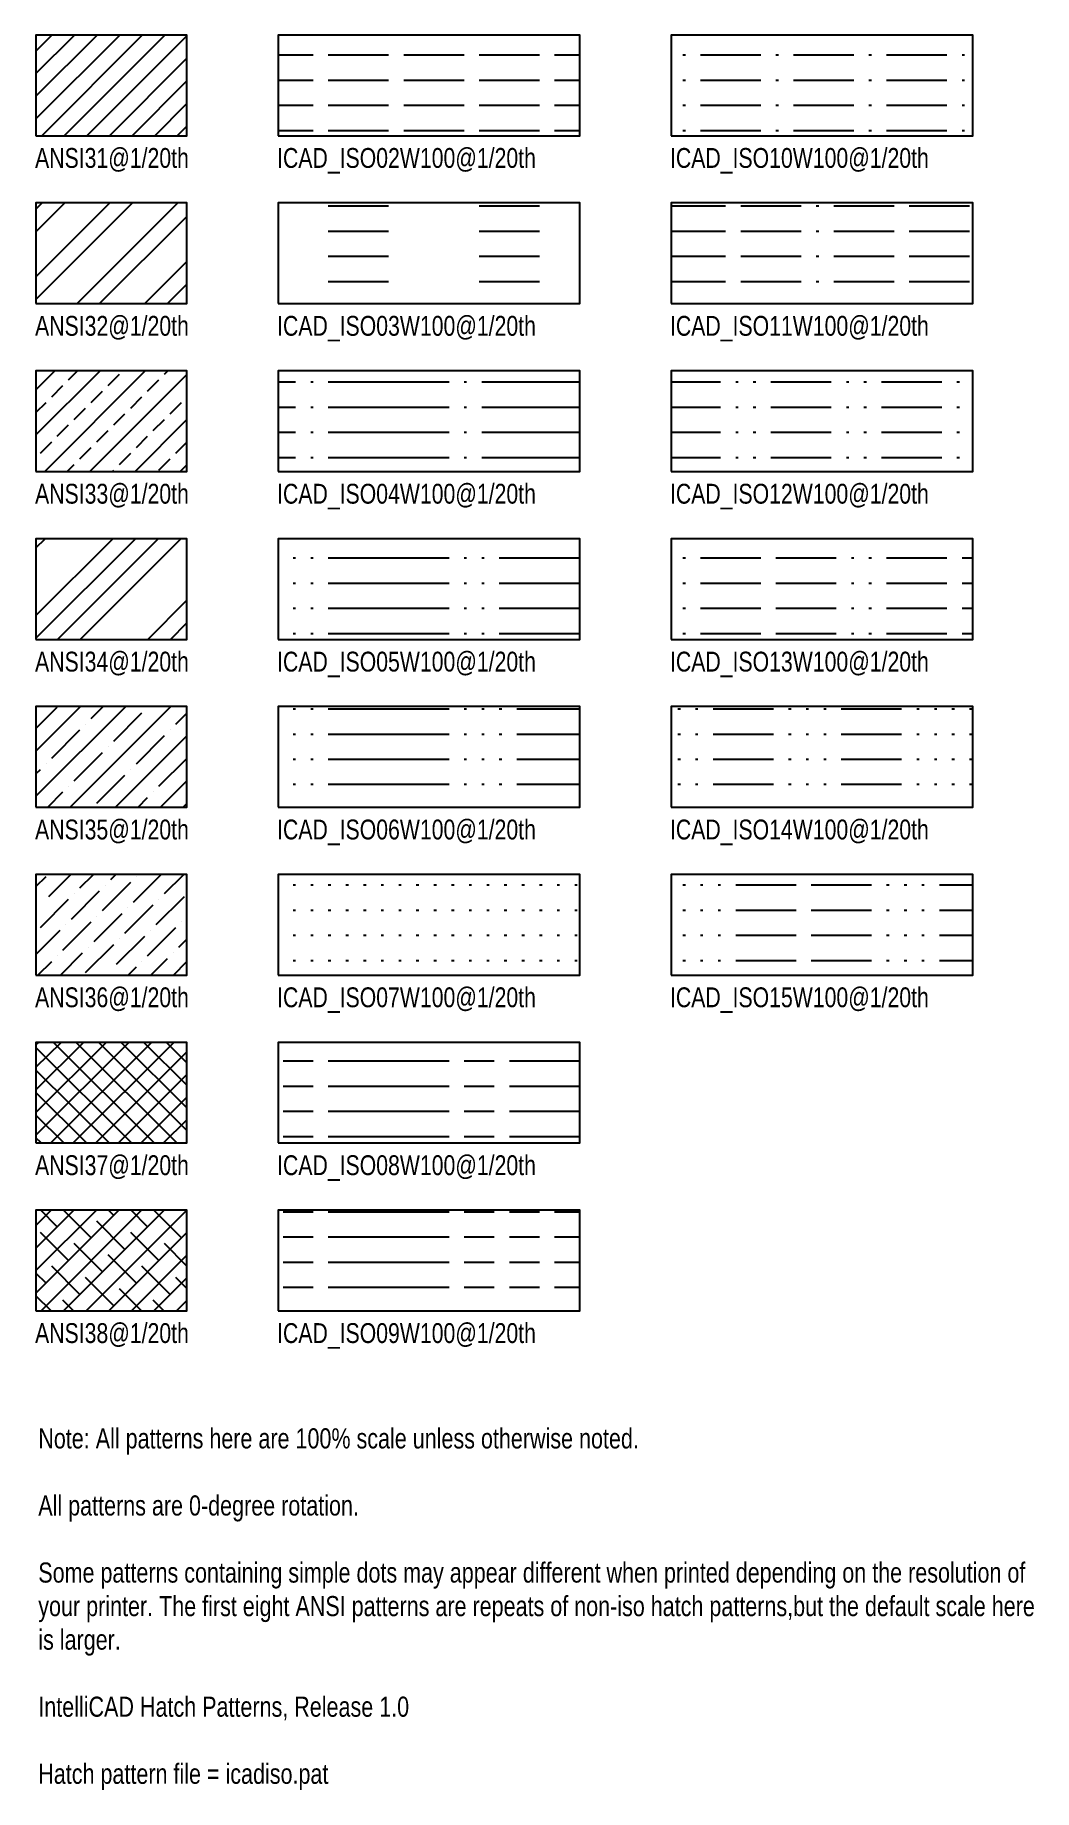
# Model space of a CAD drawing. Extents: x -2.9 to 7, y -6.5 to 10.9.
import ezdxf

# ---------------------------------------------------------------- set-up
doc = ezdxf.new("R2010")
doc.units = 0
doc.header["$MEASUREMENT"] = 0
doc.layers.get('0').update_dxf_attribs({"linetype": 'CONTINUOUS'})
doc.styles.add('ROMND', font='ic-romnd.shx', dxfattribs={"width": 0.8, "height": 0.5})

# ---------------------------------------------------------------- blocks, each defined once
blk = doc.blocks.new('*X0')
at = {"color": 0}
for p, q in [((-2.906, 8.544), (-2.171, 9.279)), ((-2.906, 9.218), (-2.844, 9.279)), ((-2.906, 8.32), (-1.946, 9.279)), ((-2.906, 8.993), (-2.62, 9.279)), ((-2.497, 8.279), (-1.497, 9.279)), ((-2.273, 8.279), (-1.406, 9.146)), ((-1.824, 8.279), (-1.406, 8.697)), ((-1.599, 8.279), (-1.406, 8.473))]:
    blk.add_line(p, q, dxfattribs=at)
blk = doc.blocks.new('*X1')
at = {"color": 0}
for p, q in [((-2.906, 10.116), (-2.074, 10.948)), ((-2.906, 10.34), (-2.298, 10.948)), ((-2.906, 10.565), (-2.523, 10.948)), ((-2.906, 10.789), (-2.747, 10.948)), ((-2.849, 9.948), (-1.849, 10.948)), ((-2.625, 9.948), (-1.625, 10.948)), ((-2.4, 9.948), (-1.406, 10.942)), ((-2.175, 9.948), (-1.406, 10.718)), ((-1.951, 9.948), (-1.406, 10.493)), ((-1.726, 9.948), (-1.406, 10.269)), ((-1.502, 9.948), (-1.406, 10.044))]:
    blk.add_line(p, q, dxfattribs=at)
blk = doc.blocks.new('*X2')
at = {"color": 0}
for p, q in [((-2.906, 6.973), (-2.268, 7.61)), ((-2.906, 7.422), (-2.717, 7.61)), ((-2.819, 6.61), (-1.819, 7.61)), ((-2.582, 7.521), (-2.493, 7.61)), ((-2.37, 6.61), (-1.406, 7.575)), ((-2.189, 7.465), (-2.077, 7.577)), ((-1.796, 7.409), (-1.684, 7.521)), ((-1.628, 7.577), (-1.595, 7.61)), ((-2.75, 7.353), (-2.638, 7.465)), ((-2.357, 7.296), (-2.245, 7.409)), ((-1.964, 7.24), (-1.852, 7.353)), ((-2.906, 7.197), (-2.806, 7.296)), ((-2.526, 7.128), (-2.413, 7.24)), ((-2.133, 7.072), (-2.021, 7.184)), ((-1.572, 7.184), (-1.459, 7.296)), ((-2.694, 6.96), (-2.582, 7.072)), ((-2.301, 6.904), (-2.189, 7.016)), ((-1.921, 6.61), (-1.406, 7.126)), ((-1.74, 7.016), (-1.628, 7.128)), ((-2.862, 6.791), (-2.75, 6.904)), ((-2.47, 6.735), (-2.357, 6.847)), ((-1.908, 6.847), (-1.796, 6.96)), ((-1.515, 6.791), (-1.406, 6.901)), ((-2.595, 6.61), (-2.526, 6.679)), ((-2.077, 6.679), (-1.964, 6.791)), ((-1.684, 6.623), (-1.572, 6.735)), ((-1.472, 6.61), (-1.406, 6.677)), ((-2.146, 6.61), (-2.133, 6.623))]:
    blk.add_line(p, q, dxfattribs=at)
blk = doc.blocks.new('*X3')
at = {"color": 0}
for p, q in [((-2.906, 5.177), (-2.141, 5.941)), ((-2.906, 4.952), (-1.916, 5.941)), ((-2.906, 5.85), (-2.814, 5.941)), ((-2.692, 4.941), (-1.692, 5.941)), ((-2.467, 4.941), (-1.467, 5.941)), ((-1.794, 4.941), (-1.406, 5.33)), ((-1.569, 4.941), (-1.406, 5.105))]:
    blk.add_line(p, q, dxfattribs=at)
blk = doc.blocks.new('*X4')
at = {"color": 0}
for p, q in [((-2.906, 3.381), (-2.014, 4.273)), ((-2.906, 3.83), (-2.463, 4.273)), ((-2.906, 4.054), (-2.694, 4.266)), ((-2.565, 3.273), (-1.565, 4.273)), ((-2.357, 4.153), (-2.238, 4.273)), ((-2.133, 3.929), (-1.852, 4.209)), ((-1.796, 4.266), (-1.796, 4.266)), ((-1.515, 4.097), (-1.406, 4.207)), ((-2.75, 3.76), (-2.47, 4.041)), ((-2.413, 4.097), (-2.413, 4.097)), ((-1.572, 4.041), (-1.572, 4.041)), ((-2.189, 3.873), (-2.189, 3.873)), ((-2.116, 3.273), (-1.406, 3.983)), ((-1.908, 3.704), (-1.628, 3.985)), ((-2.806, 3.704), (-2.806, 3.704)), ((-2.526, 3.536), (-2.245, 3.817)), ((-1.684, 3.48), (-1.406, 3.758)), ((-2.906, 3.605), (-2.862, 3.648)), ((-2.301, 3.311), (-2.021, 3.592)), ((-1.964, 3.648), (-1.964, 3.648)), ((-1.667, 3.273), (-1.406, 3.534)), ((-2.789, 3.273), (-2.638, 3.424)), ((-2.582, 3.48), (-2.582, 3.48)), ((-1.891, 3.273), (-1.796, 3.368)), ((-1.74, 3.424), (-1.74, 3.424)), ((-1.442, 3.273), (-1.406, 3.309))]:
    blk.add_line(p, q, dxfattribs=at)
blk = doc.blocks.new('*X5')
at = {"color": 0}
for p, q in [((-2.906, 2.483), (-2.806, 2.582)), ((-2.778, 2.385), (-2.56, 2.604)), ((-2.47, 2.47), (-2.335, 2.604)), ((-2.245, 2.245), (-1.964, 2.526)), ((-2.217, 2.498), (-2.217, 2.498)), ((-2.161, 2.554), (-2.111, 2.604)), ((-1.936, 2.329), (-1.662, 2.604)), ((-1.908, 2.582), (-1.908, 2.582)), ((-1.628, 2.413), (-1.437, 2.604)), ((-2.862, 2.077), (-2.582, 2.357)), ((-2.554, 2.161), (-2.273, 2.442)), ((-2.526, 2.413), (-2.526, 2.413)), ((-2.021, 2.021), (-1.74, 2.301)), ((-1.992, 2.273), (-1.992, 2.273)), ((-1.712, 2.105), (-1.431, 2.385)), ((-1.684, 2.357), (-1.684, 2.357)), ((-2.638, 1.852), (-2.357, 2.133)), ((-2.61, 2.105), (-2.61, 2.105)), ((-2.329, 1.936), (-2.049, 2.217)), ((-2.301, 2.189), (-2.301, 2.189)), ((-1.459, 2.133), (-1.459, 2.133)), ((-2.906, 1.809), (-2.666, 2.049)), ((-2.105, 1.712), (-1.824, 1.992)), ((-2.077, 1.964), (-2.077, 1.964)), ((-1.796, 1.796), (-1.515, 2.077)), ((-1.768, 2.049), (-1.768, 2.049)), ((-1.487, 1.88), (-1.406, 1.962)), ((-2.694, 1.796), (-2.694, 1.796)), ((-2.662, 1.604), (-2.442, 1.824)), ((-2.413, 1.628), (-2.133, 1.908)), ((-2.385, 1.88), (-2.385, 1.88)), ((-1.764, 1.604), (-1.6, 1.768)), ((-1.543, 1.824), (-1.543, 1.824)), ((-2.886, 1.604), (-2.75, 1.74)), ((-1.988, 1.604), (-1.908, 1.684)), ((-1.852, 1.74), (-1.852, 1.74)), ((-1.539, 1.604), (-1.406, 1.738))]:
    blk.add_line(p, q, dxfattribs=at)
blk = doc.blocks.new('*X6')
at = {"color": 0}
for p, q in [((-2.906, 0.013), (-1.984, 0.935)), ((-2.906, 0.238), (-2.208, 0.935)), ((-2.906, 0.462), (-2.433, 0.935)), ((-2.906, 0.687), (-2.657, 0.935)), ((-2.906, 0.911), (-2.882, 0.935)), ((-1.956, -0.065), (-2.906, 0.885)), ((-2.759, -0.065), (-1.759, 0.935)), ((-1.731, -0.065), (-2.731, 0.935)), ((-2.535, -0.065), (-1.535, 0.935)), ((-1.507, -0.065), (-2.507, 0.935)), ((-1.406, 0.059), (-2.282, 0.935)), ((-1.406, 0.283), (-2.058, 0.935)), ((-1.406, 0.508), (-1.833, 0.935)), ((-1.406, 0.732), (-1.609, 0.935)), ((-2.31, -0.065), (-1.406, 0.84)), ((-2.18, -0.065), (-2.906, 0.66)), ((-2.086, -0.065), (-1.406, 0.615)), ((-2.405, -0.065), (-2.906, 0.436)), ((-1.861, -0.065), (-1.406, 0.39)), ((-2.629, -0.065), (-2.906, 0.211)), ((-1.637, -0.065), (-1.406, 0.166)), ((-2.854, -0.065), (-2.906, -0.013)), ((-1.412, -0.065), (-1.406, -0.059))]:
    blk.add_line(p, q, dxfattribs=at)
blk = doc.blocks.new('*X7')
at = {"color": 0}
for p, q in [((-2.906, -1.559), (-2.081, -0.734)), ((-2.906, -1.334), (-2.305, -0.734)), ((-2.906, -1.11), (-2.53, -0.734)), ((-2.906, -0.885), (-2.754, -0.734)), ((-2.694, -0.898), (-2.858, -0.734)), ((-2.856, -1.734), (-1.856, -0.734)), ((-2.357, -1.01), (-2.634, -0.734)), ((-2.632, -1.734), (-1.632, -0.734)), ((-2.407, -1.734), (-1.407, -0.734)), ((-2.021, -1.123), (-2.301, -0.842)), ((-2.133, -0.786), (-2.185, -0.734)), ((-1.796, -0.898), (-1.96, -0.734)), ((-1.459, -1.01), (-1.736, -0.734)), ((-2.582, -1.235), (-2.862, -0.954)), ((-2.183, -1.734), (-1.406, -0.957)), ((-1.684, -1.235), (-1.964, -0.954)), ((-2.245, -1.347), (-2.526, -1.066)), ((-1.908, -1.459), (-2.189, -1.179)), ((-1.958, -1.734), (-1.406, -1.181)), ((-1.406, -1.289), (-1.628, -1.066)), ((-2.806, -1.459), (-2.906, -1.36)), ((-2.47, -1.572), (-2.75, -1.291)), ((-1.572, -1.572), (-1.852, -1.291)), ((-2.133, -1.684), (-2.413, -1.403)), ((-1.858, -1.734), (-2.077, -1.515)), ((-1.734, -1.734), (-1.406, -1.406)), ((-1.406, -1.513), (-1.515, -1.403)), ((-2.756, -1.734), (-2.906, -1.585)), ((-2.532, -1.734), (-2.638, -1.628)), ((-1.634, -1.734), (-1.74, -1.628)), ((-1.509, -1.734), (-1.406, -1.63))]:
    blk.add_line(p, q, dxfattribs=at)
blk = doc.blocks.new('*X8')
at = {"color": 0}
for p, q in [((-0.499, 10.75), (-0.15, 10.75)), ((0, 10.75), (0.6, 10.75)), ((0.75, 10.75), (1.35, 10.75)), ((1.5, 10.75), (2.1, 10.75)), ((2.25, 10.75), (2.501, 10.75)), ((-0.499, 10.5), (-0.15, 10.5)), ((0, 10.5), (0.6, 10.5)), ((0.75, 10.5), (1.35, 10.5)), ((1.5, 10.5), (2.1, 10.5)), ((2.25, 10.5), (2.501, 10.5)), ((-0.499, 10.25), (-0.15, 10.25)), ((0, 10.25), (0.6, 10.25)), ((0.75, 10.25), (1.35, 10.25)), ((1.5, 10.25), (2.1, 10.25)), ((2.25, 10.25), (2.501, 10.25)), ((-0.499, 10), (-0.15, 10)), ((0, 10), (0.6, 10)), ((0.75, 10), (1.35, 10)), ((1.5, 10), (2.1, 10)), ((2.25, 10), (2.501, 10))]:
    blk.add_line(p, q, dxfattribs=at)
blk = doc.blocks.new('*X9')
at = {"color": 0}
for p, q in [((0, 9.25), (0.6, 9.25)), ((1.5, 9.25), (2.1, 9.25)), ((0, 9), (0.6, 9)), ((1.5, 9), (2.1, 9)), ((0, 8.75), (0.6, 8.75)), ((1.5, 8.75), (2.1, 8.75)), ((0, 8.5), (0.6, 8.5)), ((1.5, 8.5), (2.1, 8.5))]:
    blk.add_line(p, q, dxfattribs=at)
blk = doc.blocks.new('*X10')
at = {"color": 0}
for p, q in [((-0.499, 7.5), (-0.325, 7.5)), ((-0.175, 7.5), (-0.15, 7.5)), ((0, 7.5), (1.2, 7.5)), ((1.35, 7.5), (1.375, 7.5)), ((1.525, 7.5), (2.501, 7.5)), ((-0.499, 7.25), (-0.325, 7.25)), ((-0.175, 7.25), (-0.15, 7.25)), ((0, 7.25), (1.2, 7.25)), ((1.35, 7.25), (1.375, 7.25)), ((1.525, 7.25), (2.501, 7.25)), ((-0.499, 7), (-0.325, 7)), ((-0.175, 7), (-0.15, 7)), ((0, 7), (1.2, 7)), ((1.35, 7), (1.375, 7)), ((1.525, 7), (2.501, 7)), ((-0.499, 6.75), (-0.325, 6.75)), ((-0.175, 6.75), (-0.15, 6.75)), ((0, 6.75), (1.2, 6.75)), ((1.35, 6.75), (1.375, 6.75)), ((1.525, 6.75), (2.501, 6.75))]:
    blk.add_line(p, q, dxfattribs=at)
blk = doc.blocks.new('*X11')
at = {"color": 0}
for p, q in [((-0.35, 5.75), (-0.325, 5.75)), ((-0.175, 5.75), (-0.15, 5.75)), ((0, 5.75), (1.2, 5.75)), ((1.35, 5.75), (1.375, 5.75)), ((1.525, 5.75), (1.55, 5.75)), ((1.7, 5.75), (2.501, 5.75)), ((-0.35, 5.5), (-0.325, 5.5)), ((-0.175, 5.5), (-0.15, 5.5)), ((0, 5.5), (1.2, 5.5)), ((1.35, 5.5), (1.375, 5.5)), ((1.525, 5.5), (1.55, 5.5)), ((1.7, 5.5), (2.501, 5.5)), ((-0.35, 5.25), (-0.325, 5.25)), ((-0.175, 5.25), (-0.15, 5.25)), ((0, 5.25), (1.2, 5.25)), ((1.35, 5.25), (1.375, 5.25)), ((1.525, 5.25), (1.55, 5.25)), ((1.7, 5.25), (2.501, 5.25)), ((-0.35, 5), (-0.325, 5)), ((-0.175, 5), (-0.15, 5)), ((0, 5), (1.2, 5)), ((1.35, 5), (1.375, 5)), ((1.525, 5), (1.55, 5)), ((1.7, 5), (2.501, 5))]:
    blk.add_line(p, q, dxfattribs=at)
blk = doc.blocks.new('*X12')
at = {"color": 0}
for p, q in [((3.525, 10.75), (3.55, 10.75)), ((3.7, 10.75), (4.3, 10.75)), ((4.45, 10.75), (4.475, 10.75)), ((4.625, 10.75), (5.225, 10.75)), ((5.375, 10.75), (5.4, 10.75)), ((5.55, 10.75), (6.15, 10.75)), ((6.3, 10.75), (6.325, 10.75)), ((3.525, 10.5), (3.55, 10.5)), ((3.7, 10.5), (4.3, 10.5)), ((4.45, 10.5), (4.475, 10.5)), ((4.625, 10.5), (5.225, 10.5)), ((5.375, 10.5), (5.4, 10.5)), ((5.55, 10.5), (6.15, 10.5)), ((6.3, 10.5), (6.325, 10.5)), ((3.525, 10.25), (3.55, 10.25)), ((3.7, 10.25), (4.3, 10.25)), ((4.45, 10.25), (4.475, 10.25)), ((4.625, 10.25), (5.225, 10.25)), ((5.375, 10.25), (5.4, 10.25)), ((5.55, 10.25), (6.15, 10.25)), ((6.3, 10.25), (6.325, 10.25)), ((3.525, 10), (3.55, 10)), ((3.7, 10), (4.3, 10)), ((4.45, 10), (4.475, 10)), ((4.625, 10), (5.225, 10)), ((5.375, 10), (5.4, 10)), ((5.55, 10), (6.15, 10)), ((6.3, 10), (6.325, 10))]:
    blk.add_line(p, q, dxfattribs=at)
blk = doc.blocks.new('*X13')
at = {"color": 0}
for p, q in [((3.407, 9.25), (3.95, 9.25)), ((4.1, 9.25), (4.7, 9.25)), ((4.85, 9.25), (4.875, 9.25)), ((5.025, 9.25), (5.625, 9.25)), ((5.775, 9.25), (6.375, 9.25)), ((3.407, 9), (3.95, 9)), ((4.1, 9), (4.7, 9)), ((4.85, 9), (4.875, 9)), ((5.025, 9), (5.625, 9)), ((5.775, 9), (6.375, 9)), ((3.407, 8.75), (3.95, 8.75)), ((4.1, 8.75), (4.7, 8.75)), ((4.85, 8.75), (4.875, 8.75)), ((5.025, 8.75), (5.625, 8.75)), ((5.775, 8.75), (6.375, 8.75)), ((3.407, 8.5), (3.95, 8.5)), ((4.1, 8.5), (4.7, 8.5)), ((4.85, 8.5), (4.875, 8.5)), ((5.025, 8.5), (5.625, 8.5)), ((5.775, 8.5), (6.375, 8.5))]:
    blk.add_line(p, q, dxfattribs=at)
blk = doc.blocks.new('*X14')
at = {"color": 0}
for p, q in [((3.407, 7.5), (3.9, 7.5)), ((4.05, 7.5), (4.075, 7.5)), ((4.225, 7.5), (4.25, 7.5)), ((4.4, 7.5), (5, 7.5)), ((5.15, 7.5), (5.175, 7.5)), ((5.325, 7.5), (5.35, 7.5)), ((5.5, 7.5), (6.1, 7.5)), ((6.25, 7.5), (6.275, 7.5)), ((3.407, 7.25), (3.9, 7.25)), ((4.05, 7.25), (4.075, 7.25)), ((4.225, 7.25), (4.25, 7.25)), ((4.4, 7.25), (5, 7.25)), ((5.15, 7.25), (5.175, 7.25)), ((5.325, 7.25), (5.35, 7.25)), ((5.5, 7.25), (6.1, 7.25)), ((6.25, 7.25), (6.275, 7.25)), ((3.407, 7), (3.9, 7)), ((4.05, 7), (4.075, 7)), ((4.225, 7), (4.25, 7)), ((4.4, 7), (5, 7)), ((5.15, 7), (5.175, 7)), ((5.325, 7), (5.35, 7)), ((5.5, 7), (6.1, 7)), ((6.25, 7), (6.275, 7)), ((3.407, 6.75), (3.9, 6.75)), ((4.05, 6.75), (4.075, 6.75)), ((4.225, 6.75), (4.25, 6.75)), ((4.4, 6.75), (5, 6.75)), ((5.15, 6.75), (5.175, 6.75)), ((5.325, 6.75), (5.35, 6.75)), ((5.5, 6.75), (6.1, 6.75)), ((6.25, 6.75), (6.275, 6.75))]:
    blk.add_line(p, q, dxfattribs=at)
blk = doc.blocks.new('*X15')
at = {"color": 0}
for p, q in [((3.525, 5.75), (3.55, 5.75)), ((3.7, 5.75), (4.3, 5.75)), ((4.45, 5.75), (5.05, 5.75)), ((5.2, 5.75), (5.225, 5.75)), ((5.375, 5.75), (5.4, 5.75)), ((5.55, 5.75), (6.15, 5.75)), ((6.3, 5.75), (6.407, 5.75)), ((3.525, 5.5), (3.55, 5.5)), ((3.7, 5.5), (4.3, 5.5)), ((4.45, 5.5), (5.05, 5.5)), ((5.2, 5.5), (5.225, 5.5)), ((5.375, 5.5), (5.4, 5.5)), ((5.55, 5.5), (6.15, 5.5)), ((6.3, 5.5), (6.407, 5.5)), ((3.525, 5.25), (3.55, 5.25)), ((3.7, 5.25), (4.3, 5.25)), ((4.45, 5.25), (5.05, 5.25)), ((5.2, 5.25), (5.225, 5.25)), ((5.375, 5.25), (5.4, 5.25)), ((5.55, 5.25), (6.15, 5.25)), ((6.3, 5.25), (6.407, 5.25)), ((3.525, 5), (3.55, 5)), ((3.7, 5), (4.3, 5)), ((4.45, 5), (5.05, 5)), ((5.2, 5), (5.225, 5)), ((5.375, 5), (5.4, 5)), ((5.55, 5), (6.15, 5)), ((6.3, 5), (6.407, 5))]:
    blk.add_line(p, q, dxfattribs=at)
blk = doc.blocks.new('*X16')
at = {"color": 0}
for p, q in [((-0.35, 4.25), (-0.325, 4.25)), ((-0.175, 4.25), (-0.15, 4.25)), ((0, 4.25), (1.2, 4.25)), ((1.35, 4.25), (1.375, 4.25)), ((1.525, 4.25), (1.55, 4.25)), ((1.7, 4.25), (1.725, 4.25)), ((1.875, 4.25), (2.501, 4.25)), ((-0.35, 4), (-0.325, 4)), ((-0.175, 4), (-0.15, 4)), ((0, 4), (1.2, 4)), ((1.35, 4), (1.375, 4)), ((1.525, 4), (1.55, 4)), ((1.7, 4), (1.725, 4)), ((1.875, 4), (2.501, 4)), ((-0.35, 3.75), (-0.325, 3.75)), ((-0.175, 3.75), (-0.15, 3.75)), ((0, 3.75), (1.2, 3.75)), ((1.35, 3.75), (1.375, 3.75)), ((1.525, 3.75), (1.55, 3.75)), ((1.7, 3.75), (1.725, 3.75)), ((1.875, 3.75), (2.501, 3.75)), ((-0.35, 3.5), (-0.325, 3.5)), ((-0.175, 3.5), (-0.15, 3.5)), ((0, 3.5), (1.2, 3.5)), ((1.35, 3.5), (1.375, 3.5)), ((1.525, 3.5), (1.55, 3.5)), ((1.7, 3.5), (1.725, 3.5)), ((1.875, 3.5), (2.501, 3.5))]:
    blk.add_line(p, q, dxfattribs=at)
blk = doc.blocks.new('*X17')
at = {"color": 0}
for p, q in [((3.525, 2.5), (3.55, 2.5)), ((3.7, 2.5), (3.725, 2.5)), ((3.875, 2.5), (3.9, 2.5)), ((4.05, 2.5), (4.65, 2.5)), ((4.8, 2.5), (5.4, 2.5)), ((5.55, 2.5), (5.575, 2.5)), ((5.725, 2.5), (5.75, 2.5)), ((5.9, 2.5), (5.925, 2.5)), ((6.075, 2.5), (6.407, 2.5)), ((3.525, 2.25), (3.55, 2.25)), ((3.7, 2.25), (3.725, 2.25)), ((3.875, 2.25), (3.9, 2.25)), ((4.05, 2.25), (4.65, 2.25)), ((4.8, 2.25), (5.4, 2.25)), ((5.55, 2.25), (5.575, 2.25)), ((5.725, 2.25), (5.75, 2.25)), ((5.9, 2.25), (5.925, 2.25)), ((6.075, 2.25), (6.407, 2.25)), ((3.525, 2), (3.55, 2)), ((3.7, 2), (3.725, 2)), ((3.875, 2), (3.9, 2)), ((4.05, 2), (4.65, 2)), ((4.8, 2), (5.4, 2)), ((5.55, 2), (5.575, 2)), ((5.725, 2), (5.75, 2)), ((5.9, 2), (5.925, 2)), ((6.075, 2), (6.407, 2)), ((3.525, 1.75), (3.55, 1.75)), ((3.7, 1.75), (3.725, 1.75)), ((3.875, 1.75), (3.9, 1.75)), ((4.05, 1.75), (4.65, 1.75)), ((4.8, 1.75), (5.4, 1.75)), ((5.55, 1.75), (5.575, 1.75)), ((5.725, 1.75), (5.75, 1.75)), ((5.9, 1.75), (5.925, 1.75)), ((6.075, 1.75), (6.407, 1.75))]:
    blk.add_line(p, q, dxfattribs=at)
blk = doc.blocks.new('*X18')
at = {"color": 0}
for p, q in [((3.475, 4.25), (3.5, 4.25)), ((3.65, 4.25), (3.675, 4.25)), ((3.825, 4.25), (4.425, 4.25)), ((4.575, 4.25), (4.6, 4.25)), ((4.75, 4.25), (4.775, 4.25)), ((4.925, 4.25), (4.95, 4.25)), ((5.1, 4.25), (5.7, 4.25)), ((5.85, 4.25), (5.875, 4.25)), ((6.025, 4.25), (6.05, 4.25)), ((6.2, 4.25), (6.225, 4.25)), ((6.375, 4.25), (6.407, 4.25)), ((3.475, 4), (3.5, 4)), ((3.65, 4), (3.675, 4)), ((3.825, 4), (4.425, 4)), ((4.575, 4), (4.6, 4)), ((4.75, 4), (4.775, 4)), ((4.925, 4), (4.95, 4)), ((5.1, 4), (5.7, 4)), ((5.85, 4), (5.875, 4)), ((6.025, 4), (6.05, 4)), ((6.2, 4), (6.225, 4)), ((6.375, 4), (6.407, 4)), ((3.475, 3.75), (3.5, 3.75)), ((3.65, 3.75), (3.675, 3.75)), ((3.825, 3.75), (4.425, 3.75)), ((4.575, 3.75), (4.6, 3.75)), ((4.75, 3.75), (4.775, 3.75)), ((4.925, 3.75), (4.95, 3.75)), ((5.1, 3.75), (5.7, 3.75)), ((5.85, 3.75), (5.875, 3.75)), ((6.025, 3.75), (6.05, 3.75)), ((6.2, 3.75), (6.225, 3.75)), ((6.375, 3.75), (6.407, 3.75)), ((3.475, 3.5), (3.5, 3.5)), ((3.65, 3.5), (3.675, 3.5)), ((3.825, 3.5), (4.425, 3.5)), ((4.575, 3.5), (4.6, 3.5)), ((4.75, 3.5), (4.775, 3.5)), ((4.925, 3.5), (4.95, 3.5)), ((5.1, 3.5), (5.7, 3.5)), ((5.85, 3.5), (5.875, 3.5)), ((6.025, 3.5), (6.05, 3.5)), ((6.2, 3.5), (6.225, 3.5)), ((6.375, 3.5), (6.407, 3.5))]:
    blk.add_line(p, q, dxfattribs=at)
blk = doc.blocks.new('*X19')
at = {"color": 0}
for p, q in [((-0.35, 2.5), (-0.325, 2.5)), ((-0.175, 2.5), (-0.15, 2.5)), ((0, 2.5), (0.025, 2.5)), ((0.175, 2.5), (0.2, 2.5)), ((0.35, 2.5), (0.375, 2.5)), ((0.525, 2.5), (0.55, 2.5)), ((0.7, 2.5), (0.725, 2.5)), ((0.875, 2.5), (0.9, 2.5)), ((1.05, 2.5), (1.075, 2.5)), ((1.225, 2.5), (1.25, 2.5)), ((1.4, 2.5), (1.425, 2.5)), ((1.575, 2.5), (1.6, 2.5)), ((1.75, 2.5), (1.775, 2.5)), ((1.925, 2.5), (1.95, 2.5)), ((2.1, 2.5), (2.125, 2.5)), ((2.275, 2.5), (2.3, 2.5)), ((2.45, 2.5), (2.475, 2.5)), ((-0.35, 2.25), (-0.325, 2.25)), ((-0.175, 2.25), (-0.15, 2.25)), ((0, 2.25), (0.025, 2.25)), ((0.175, 2.25), (0.2, 2.25)), ((0.35, 2.25), (0.375, 2.25)), ((0.525, 2.25), (0.55, 2.25)), ((0.7, 2.25), (0.725, 2.25)), ((0.875, 2.25), (0.9, 2.25)), ((1.05, 2.25), (1.075, 2.25)), ((1.225, 2.25), (1.25, 2.25)), ((1.4, 2.25), (1.425, 2.25)), ((1.575, 2.25), (1.6, 2.25)), ((1.75, 2.25), (1.775, 2.25)), ((1.925, 2.25), (1.95, 2.25)), ((2.1, 2.25), (2.125, 2.25)), ((2.275, 2.25), (2.3, 2.25)), ((2.45, 2.25), (2.475, 2.25)), ((-0.35, 2), (-0.325, 2)), ((-0.175, 2), (-0.15, 2)), ((0, 2), (0.025, 2)), ((0.175, 2), (0.2, 2)), ((0.35, 2), (0.375, 2)), ((0.525, 2), (0.55, 2)), ((0.7, 2), (0.725, 2)), ((0.875, 2), (0.9, 2)), ((1.05, 2), (1.075, 2)), ((1.225, 2), (1.25, 2)), ((1.4, 2), (1.425, 2)), ((1.575, 2), (1.6, 2)), ((1.75, 2), (1.775, 2)), ((1.925, 2), (1.95, 2)), ((2.1, 2), (2.125, 2)), ((2.275, 2), (2.3, 2)), ((2.45, 2), (2.475, 2)), ((-0.35, 1.75), (-0.325, 1.75)), ((-0.175, 1.75), (-0.15, 1.75)), ((0, 1.75), (0.025, 1.75)), ((0.175, 1.75), (0.2, 1.75)), ((0.35, 1.75), (0.375, 1.75)), ((0.525, 1.75), (0.55, 1.75)), ((0.7, 1.75), (0.725, 1.75)), ((0.875, 1.75), (0.9, 1.75)), ((1.05, 1.75), (1.075, 1.75)), ((1.225, 1.75), (1.25, 1.75)), ((1.4, 1.75), (1.425, 1.75)), ((1.575, 1.75), (1.6, 1.75)), ((1.75, 1.75), (1.775, 1.75)), ((1.925, 1.75), (1.95, 1.75)), ((2.1, 1.75), (2.125, 1.75)), ((2.275, 1.75), (2.3, 1.75)), ((2.45, 1.75), (2.475, 1.75))]:
    blk.add_line(p, q, dxfattribs=at)
blk = doc.blocks.new('*X20')
at = {"color": 0}
for p, q in [((-0.45, 0.75), (-0.15, 0.75)), ((0, 0.75), (1.2, 0.75)), ((1.35, 0.75), (1.65, 0.75)), ((1.8, 0.75), (2.501, 0.75)), ((-0.45, 0.5), (-0.15, 0.5)), ((0, 0.5), (1.2, 0.5)), ((1.35, 0.5), (1.65, 0.5)), ((1.8, 0.5), (2.501, 0.5)), ((-0.45, 0.25), (-0.15, 0.25)), ((0, 0.25), (1.2, 0.25)), ((1.35, 0.25), (1.65, 0.25)), ((1.8, 0.25), (2.501, 0.25)), ((-0.45, 0), (-0.15, 0)), ((0, 0), (1.2, 0)), ((1.35, 0), (1.65, 0)), ((1.8, 0), (2.501, 0))]:
    blk.add_line(p, q, dxfattribs=at)
blk = doc.blocks.new('*X21')
at = {"color": 0}
for p, q in [((-0.45, -0.75), (-0.15, -0.75)), ((0, -0.75), (1.2, -0.75)), ((1.35, -0.75), (1.65, -0.75)), ((1.8, -0.75), (2.1, -0.75)), ((2.25, -0.75), (2.501, -0.75)), ((-0.45, -1), (-0.15, -1)), ((0, -1), (1.2, -1)), ((1.35, -1), (1.65, -1)), ((1.8, -1), (2.1, -1)), ((2.25, -1), (2.501, -1)), ((-0.45, -1.25), (-0.15, -1.25)), ((0, -1.25), (1.2, -1.25)), ((1.35, -1.25), (1.65, -1.25)), ((1.8, -1.25), (2.1, -1.25)), ((2.25, -1.25), (2.501, -1.25)), ((-0.45, -1.5), (-0.15, -1.5)), ((0, -1.5), (1.2, -1.5)), ((1.35, -1.5), (1.65, -1.5)), ((1.8, -1.5), (2.1, -1.5)), ((2.25, -1.5), (2.501, -1.5))]:
    blk.add_line(p, q, dxfattribs=at)

msp = doc.modelspace()

# ---------------------------------------------------------------- linework, layer by layer
for points in [[(-2.906, 9.948), (-1.406, 9.948), (-1.406, 10.948), (-2.906, 10.948)], [(-0.499, 9.948), (2.501, 9.948), (2.501, 10.948), (-0.499, 10.948)], [(3.407, 9.948), (6.407, 9.948), (6.407, 10.948), (3.407, 10.948)], [(-2.906, 8.279), (-1.406, 8.279), (-1.406, 9.279), (-2.906, 9.279)], [(-0.499, 8.279), (2.501, 8.279), (2.501, 9.279), (-0.499, 9.279)], [(3.407, 8.279), (6.407, 8.279), (6.407, 9.279), (3.407, 9.279)], [(-2.906, 6.61), (-1.406, 6.61), (-1.406, 7.61), (-2.906, 7.61)], [(-0.499, 6.61), (2.501, 6.61), (2.501, 7.61), (-0.499, 7.61)], [(3.407, 6.61), (6.407, 6.61), (6.407, 7.61), (3.407, 7.61)], [(-2.906, 4.941), (-1.406, 4.941), (-1.406, 5.941), (-2.906, 5.941)], [(-0.499, 4.941), (2.501, 4.941), (2.501, 5.941), (-0.499, 5.941)], [(3.407, 4.941), (6.407, 4.941), (6.407, 5.941), (3.407, 5.941)], [(-2.906, 3.273), (-1.406, 3.273), (-1.406, 4.273), (-2.906, 4.273)], [(-0.499, 3.273), (2.501, 3.273), (2.501, 4.273), (-0.499, 4.273)], [(3.407, 3.273), (6.407, 3.273), (6.407, 4.273), (3.407, 4.273)], [(-2.906, 1.604), (-1.406, 1.604), (-1.406, 2.604), (-2.906, 2.604)], [(-0.499, 1.604), (2.501, 1.604), (2.501, 2.604), (-0.499, 2.604)], [(3.407, 1.604), (6.407, 1.604), (6.407, 2.604), (3.407, 2.604)], [(-2.906, -0.065), (-1.406, -0.065), (-1.406, 0.935), (-2.906, 0.935)], [(-0.499, -0.065), (2.501, -0.065), (2.501, 0.935), (-0.499, 0.935)], [(-2.906, -1.734), (-1.406, -1.734), (-1.406, -0.734), (-2.906, -0.734)], [(-0.499, -1.734), (2.501, -1.734), (2.501, -0.734), (-0.499, -0.734)]]:
    msp.add_lwpolyline(points, close=True)
msp.add_lwpolyline([(6.407, 7.61), (6.407, 7.61)])

# ---------------------------------------------------------------- block references
for name in ['*X1', '*X8', '*X12', '*X0', '*X9', '*X13', '*X2', '*X10', '*X14', '*X3', '*X11', '*X15', '*X4', '*X16', '*X18', '*X5', '*X19', '*X17', '*X6', '*X20', '*X7', '*X21']:
    msp.add_blockref(name, (0, 0))

# ---------------------------------------------------------------- texts
at = {"style": 'ROMND', "width": 0.8}
for s, p in [('ANSI31@1/20th', (-2.915, 9.628)), ('ICAD_ISO02W100@1/20th', (-0.509, 9.628)), ('ICAD_ISO10W100@1/20th', (3.397, 9.628)), ('ANSI32@1/20th', (-2.915, 7.959)), ('ICAD_ISO03W100@1/20th', (-0.509, 7.959)), ('ICAD_ISO11W100@1/20th', (3.397, 7.959)), ('ANSI33@1/20th', (-2.915, 6.29)), ('ICAD_ISO04W100@1/20th', (-0.509, 6.29)), ('ICAD_ISO12W100@1/20th', (3.397, 6.29)), ('ANSI34@1/20th', (-2.915, 4.621)), ('ICAD_ISO05W100@1/20th', (-0.509, 4.621)), ('ICAD_ISO13W100@1/20th', (3.397, 4.621)), ('ANSI35@1/20th', (-2.915, 2.952)), ('ICAD_ISO06W100@1/20th', (-0.509, 2.952)), ('ICAD_ISO14W100@1/20th', (3.397, 2.952)), ('ANSI36@1/20th', (-2.915, 1.284)), ('ICAD_ISO07W100@1/20th', (-0.509, 1.284)), ('ICAD_ISO15W100@1/20th', (3.397, 1.284)), ('ANSI37@1/20th', (-2.915, -0.385)), ('ICAD_ISO08W100@1/20th', (-0.509, -0.385)), ('ANSI38@1/20th', (-2.915, -2.054)), ('ICAD_ISO09W100@1/20th', (-0.509, -2.054))]:
    msp.add_text(s, height=0.19734, dxfattribs=at).set_placement(p)
at = {"insert": (-2.883, -2.902), "char_height": 0.2, "width": 10, "attachment_point": 1, "style": 'ROMND'}
msp.add_mtext('\\fic-romnd.shx|b0|i0|c0|p51;Note: All patterns here are 100% scale unless otherwise noted.\\P\\PAll patterns are 0-degree rotation.\\P\\PSome patterns containing simple dots may appear different when printed depending on the resolution of your printer. The first eight ANSI patterns are repeats of non-iso hatch patterns,but the default scale here is larger.\\P\\PIntelliCAD Hatch Patterns, Release 1.0\\P\\PHatch pattern file = icadiso.pat', dxfattribs=at)

doc.saveas('drawing.dxf')
